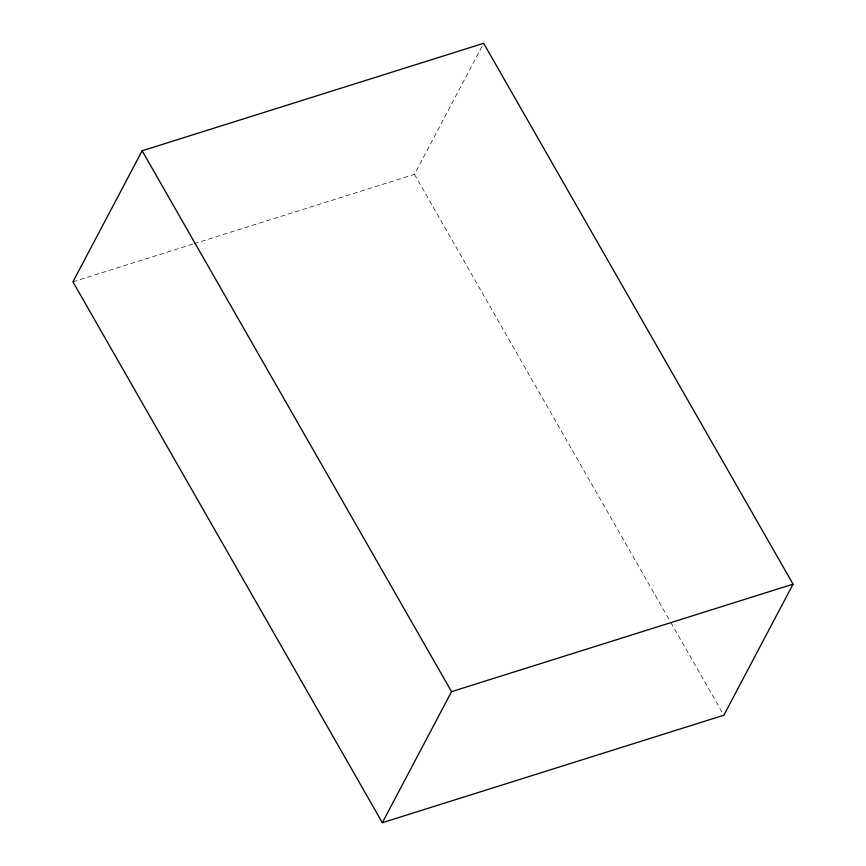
<?xml version="1.0" encoding="UTF-8"?>
<svg xmlns="http://www.w3.org/2000/svg" width="866" height="866" viewBox="0 0 866 866"><rect width="100%" height="100%" fill="white"/><g stroke="black" fill="none" stroke-linecap="round" stroke-linejoin="round"><path stroke-width="0.65" stroke-dasharray="4.33 3.25" d="M194.081 243.703L414.457 174.347L482.394 45.682M72.939 281.829L192.793 244.104M414.457 174.347L670.165 621.366M670.836 622.535L722.515 712.88"/><path stroke-width="1.3" d="M142.143 150.781L72.939 281.829L382.339 822.7L723.857 715.219L793.061 584.171L483.661 43.3L142.143 150.781L451.543 691.653L382.339 822.7M451.543 691.653L793.061 584.171"/></g></svg>
